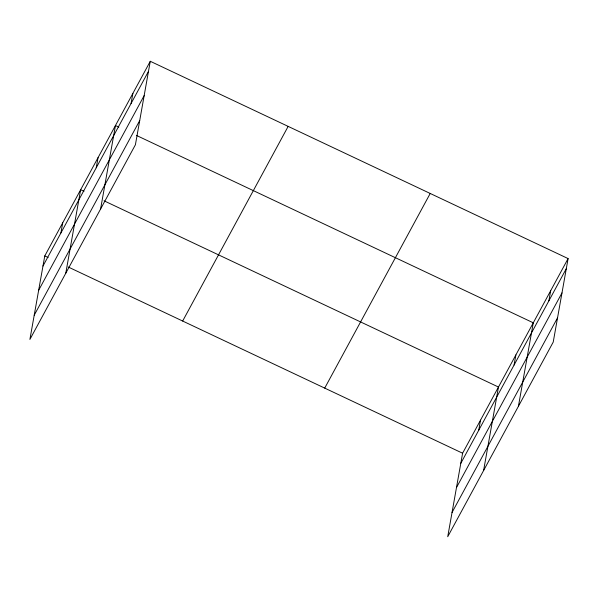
<?xml version="1.0" encoding="UTF-8"?>
<svg xmlns="http://www.w3.org/2000/svg" width="598" height="598" viewBox="0 0 598 598"><rect width="100%" height="100%" fill="white"/><g stroke="black" fill="none" stroke-linecap="round" stroke-linejoin="round"><path stroke-width="0.9" d="M150.277 61.28L44.775 255.929L29.9 339.425L135.402 144.783L150.277 61.28L568.1 258.575L553.225 342.071L447.723 536.72L462.598 453.217L568.1 258.575M60.906 232.958L62.708 222.845M65.773 273.249L80.64 189.753L83.989 191.33M96.248 167.754L98.05 157.633M100.584 209.016L115.459 125.52L118.8 127.097M131.067 103.521L132.868 93.4M478.729 430.246L480.538 420.132M483.595 470.536L498.47 387.041L104.045 200.801M514.071 365.042L515.88 354.92M518.414 406.304L533.281 322.808L136.351 135.38M548.889 300.809L550.691 290.688M42.974 266.05L148.468 71.401M38.661 290.269L144.155 95.62M34.213 315.213L139.715 120.564M182.659 321.036L288.154 126.387M324.714 388.117L430.216 193.468M460.796 463.338L566.299 268.689M456.483 487.557L561.985 292.908M452.036 512.501L557.538 317.852M44.775 255.929L48.117 257.506M68.172 266.977L462.598 453.217"/></g></svg>
